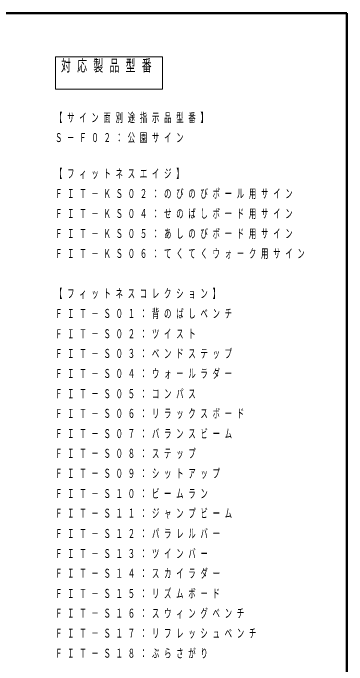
# Model space of a CAD drawing. Units: millimetres on the paper, scale 1:20. Extents: x 475 to 924, y -26 to 257.
# Drawn here: x 756.5 to 840, y 93.9 to 257 of the extents above; entities that cross this region are included whole.
import ezdxf

# ---------------------------------------------------------------- set-up
doc = ezdxf.new("R2010")
doc.units = ezdxf.units.MM
doc.layers.add('LY_1', color=7, linetype='Continuous', lineweight=13)
doc.layers.add('LY_4', color=7, linetype='Continuous', lineweight=13)
doc.styles.add('ＭＳ ゴシック', font='')
doc.styles.get('ＭＳ ゴシック').set_extended_font_data('MS Gothic')

msp = doc.modelspace()

# ---------------------------------------------------------------- linework, layer by layer
at = {"layer": 'LY_1'}
for p, q in [((767.121, 246.081), (767.121, 237.948)), ((793.921, 246.081), (767.121, 246.081)), ((793.921, 237.948), (793.921, 246.081)), ((767.121, 237.948), (793.921, 237.948))]:
    msp.add_line(p, q, dxfattribs=at)
at = {"layer": 'LY_4', "lineweight": 50}
for p, q in [((840, 257), (475, 257)), ((840, 0), (840, 257))]:
    msp.add_line(p, q, dxfattribs=at)

# ---------------------------------------------------------------- texts
at = {"layer": 'LY_1', "style": 'ＭＳ ゴシック'}
for s, insert, char_height, attachment_point in [('\\T1.64;\\W0.6;対応製品型番', (768.521, 245.348), 2.933, 1), ('\\T1.64;\\W0.6;【サイン面別途指示品型番】', (767.021, 230.681), 2.199, 4), ('\\T1.64;\\W0.6;Ｓ－Ｆ０２：公園サイン', (767.021, 225.681), 2.199, 4), ('\\T1.64;\\W0.6;【フィットネスエイジ】', (767.021, 216.681), 2.199, 4), ('\\T1.64;\\W0.6;ＦＩＴ－ＫＳ０２：のびのびポール用サイン', (767.021, 211.681), 2.199, 4), ('\\T1.64;\\W0.6;ＦＩＴ－ＫＳ０４：せのばしボード用サイン', (767.021, 206.681), 2.199, 4), ('\\T1.64;\\W0.6;ＦＩＴ－ＫＳ０５：あしのびボード用サイン', (767.021, 201.681), 2.199, 4), ('\\T1.64;\\W0.6;ＦＩＴ－ＫＳ０６：てくてくウォーク用サイン', (767.021, 196.681), 2.199, 4), ('\\T1.64;\\W0.6;【フィットネスコレクション】', (767.021, 186.681), 2.199, 4), ('\\T1.64;\\W0.6;ＦＩＴ－Ｓ０１：背のばしベンチ', (767.021, 181.681), 2.199, 4), ('\\T1.64;\\W0.6;ＦＩＴ－Ｓ０２：ツイスト', (767.021, 176.681), 2.199, 4), ('\\T1.64;\\W0.6;ＦＩＴ－Ｓ０３：ベンドステップ', (767.021, 171.681), 2.199, 4), ('\\T1.64;\\W0.6;ＦＩＴ－Ｓ０４：ウォールラダー', (767.021, 166.681), 2.199, 4), ('\\T1.64;\\W0.6;ＦＩＴ－Ｓ０５：コンパス', (767.021, 161.681), 2.199, 4), ('\\T1.64;\\W0.6;ＦＩＴ－Ｓ０６：リラックスボード', (767.021, 156.681), 2.199, 4), ('\\T1.64;\\W0.6;ＦＩＴ－Ｓ０７：バランスビーム', (767.021, 151.681), 2.199, 4), ('\\T1.64;\\W0.6;ＦＩＴ－Ｓ０８：ステップ', (767.021, 146.681), 2.199, 4), ('\\T1.64;\\W0.6;ＦＩＴ－Ｓ０９：シットアップ', (767.021, 141.681), 2.199, 4), ('\\T1.64;\\W0.6;ＦＩＴ－Ｓ１０：ビームラン', (767.021, 136.681), 2.199, 4), ('\\T1.64;\\W0.6;ＦＩＴ－Ｓ１１：ジャンプビーム', (767.021, 131.681), 2.199, 4), ('\\T1.64;\\W0.6;ＦＩＴ－Ｓ１２：パラレルバー', (767.021, 126.681), 2.199, 4), ('\\T1.64;\\W0.6;ＦＩＴ－Ｓ１３：ツインバー', (767.021, 121.681), 2.199, 4), ('\\T1.64;\\W0.6;ＦＩＴ－Ｓ１４：スカイラダー', (767.021, 116.681), 2.199, 4), ('\\T1.64;\\W0.6;ＦＩＴ－Ｓ１５：リズムボード', (767.021, 111.681), 2.199, 4), ('\\T1.64;\\W0.6;ＦＩＴ－Ｓ１６：スウィングベンチ', (767.021, 106.681), 2.199, 4), ('\\T1.64;\\W0.6;ＦＩＴ－Ｓ１７：リフレッシュベンチ', (767.021, 101.681), 2.199, 4), ('\\T1.64;\\W0.6;ＦＩＴ－Ｓ１８：ぶらさがり', (767.021, 96.681), 2.199, 4)]:
    msp.add_mtext(s, dxfattribs=dict(at, insert=insert, char_height=char_height, attachment_point=attachment_point))

doc.saveas('drawing.dxf')
